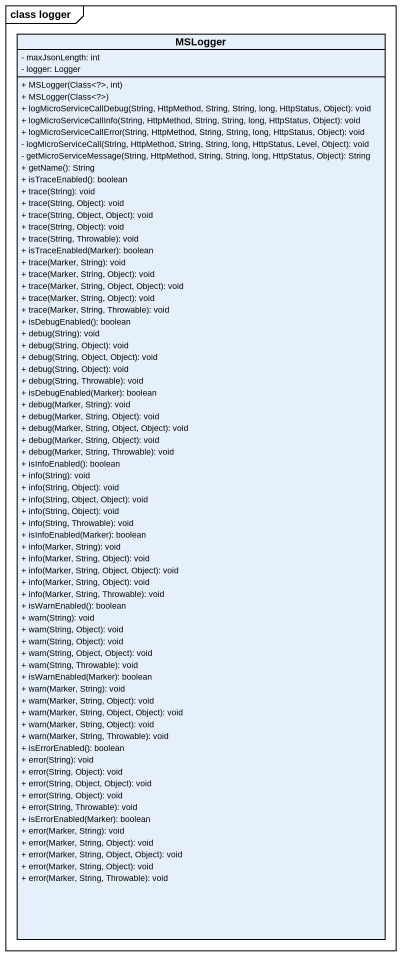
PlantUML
@startuml
mainframe class logger
hide circle
hide empty members
skinparam classAttributeIconSize 0
class MSLogger {
  - maxJsonLength: int
  - logger: Logger
  + MSLogger(Class<?>, int)
  + MSLogger(Class<?>)
  + logMicroServiceCallDebug(String, HttpMethod, String, String, long, HttpStatus, Object): void
  + logMicroServiceCallInfo(String, HttpMethod, String, String, long, HttpStatus, Object): void
  + logMicroServiceCallError(String, HttpMethod, String, String, long, HttpStatus, Object): void
  - logMicroServiceCall(String, HttpMethod, String, String, long, HttpStatus, Level, Object): void
  - getMicroServiceMessage(String, HttpMethod, String, String, long, HttpStatus, Object): String
  + getName(): String
  + isTraceEnabled(): boolean
  + trace(String): void
  + trace(String, Object): void
  + trace(String, Object, Object): void
  + trace(String, Object): void
  + trace(String, Throwable): void
  + isTraceEnabled(Marker): boolean
  + trace(Marker, String): void
  + trace(Marker, String, Object): void
  + trace(Marker, String, Object, Object): void
  + trace(Marker, String, Object): void
  + trace(Marker, String, Throwable): void
  + isDebugEnabled(): boolean
  + debug(String): void
  + debug(String, Object): void
  + debug(String, Object, Object): void
  + debug(String, Object): void
  + debug(String, Throwable): void
  + isDebugEnabled(Marker): boolean
  + debug(Marker, String): void
  + debug(Marker, String, Object): void
  + debug(Marker, String, Object, Object): void
  + debug(Marker, String, Object): void
  + debug(Marker, String, Throwable): void
  + isInfoEnabled(): boolean
  + info(String): void
  + info(String, Object): void
  + info(String, Object, Object): void
  + info(String, Object): void
  + info(String, Throwable): void
  + isInfoEnabled(Marker): boolean
  + info(Marker, String): void
  + info(Marker, String, Object): void
  + info(Marker, String, Object, Object): void
  + info(Marker, String, Object): void
  + info(Marker, String, Throwable): void
  + isWarnEnabled(): boolean
  + warn(String): void
  + warn(String, Object): void
  + warn(String, Object): void
  + warn(String, Object, Object): void
  + warn(String, Throwable): void
  + isWarnEnabled(Marker): boolean
  + warn(Marker, String): void
  + warn(Marker, String, Object): void
  + warn(Marker, String, Object, Object): void
  + warn(Marker, String, Object): void
  + warn(Marker, String, Throwable): void
  + isErrorEnabled(): boolean
  + error(String): void
  + error(String, Object): void
  + error(String, Object, Object): void
  + error(String, Object): void
  + error(String, Throwable): void
  + isErrorEnabled(Marker): boolean
  + error(Marker, String): void
  + error(Marker, String, Object): void
  + error(Marker, String, Object, Object): void
  + error(Marker, String, Object): void
  + error(Marker, String, Throwable): void
}
@enduml
